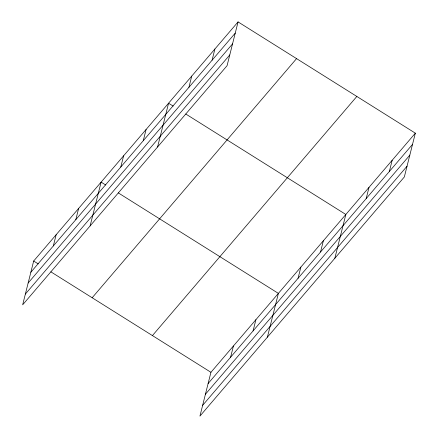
<?xml version="1.0" encoding="UTF-8"?>
<svg xmlns="http://www.w3.org/2000/svg" width="438" height="438" viewBox="0 0 438 438"><rect width="100%" height="100%" fill="white"/><g stroke="black" fill="none" stroke-linecap="round" stroke-linejoin="round"><path stroke-width="0.66" d="M238.064 21.9L33.666 261.032L22.661 304.832L227.065 65.7L238.064 21.9L415.339 133.168L404.334 176.968L199.936 416.1L210.935 372.3L415.339 133.168M53.332 245.942L56.152 234.73M75.818 219.635L78.632 208.422M90.118 225.915L101.118 182.12L105.706 185M120.784 167.031L123.604 155.813M143.27 140.724L146.084 129.511M157.571 147.004L168.57 103.204L173.158 106.084M188.92 87.315L191.734 76.102M212.085 60.214L214.899 49.001M230.602 357.211L233.421 345.998M253.087 330.909L255.901 319.691M267.388 337.189L278.387 293.389L118.326 192.917M298.054 278.3L300.873 267.081M320.539 251.992L323.353 240.78M334.84 258.272L345.839 214.472L185.778 114.006M366.19 198.589L369.004 187.371M389.355 171.488L392.169 160.27M30.846 272.244L235.25 33.113M28.147 282.997L232.551 43.866M25.366 294.079L229.764 54.947M92.166 297.752L296.564 58.621M152.435 335.585L356.839 96.448M208.121 383.518L412.519 144.381M205.417 394.271L409.82 155.134M202.635 405.347L407.033 166.216M33.666 261.032L38.254 263.911M50.868 271.834L210.935 372.3"/></g></svg>
